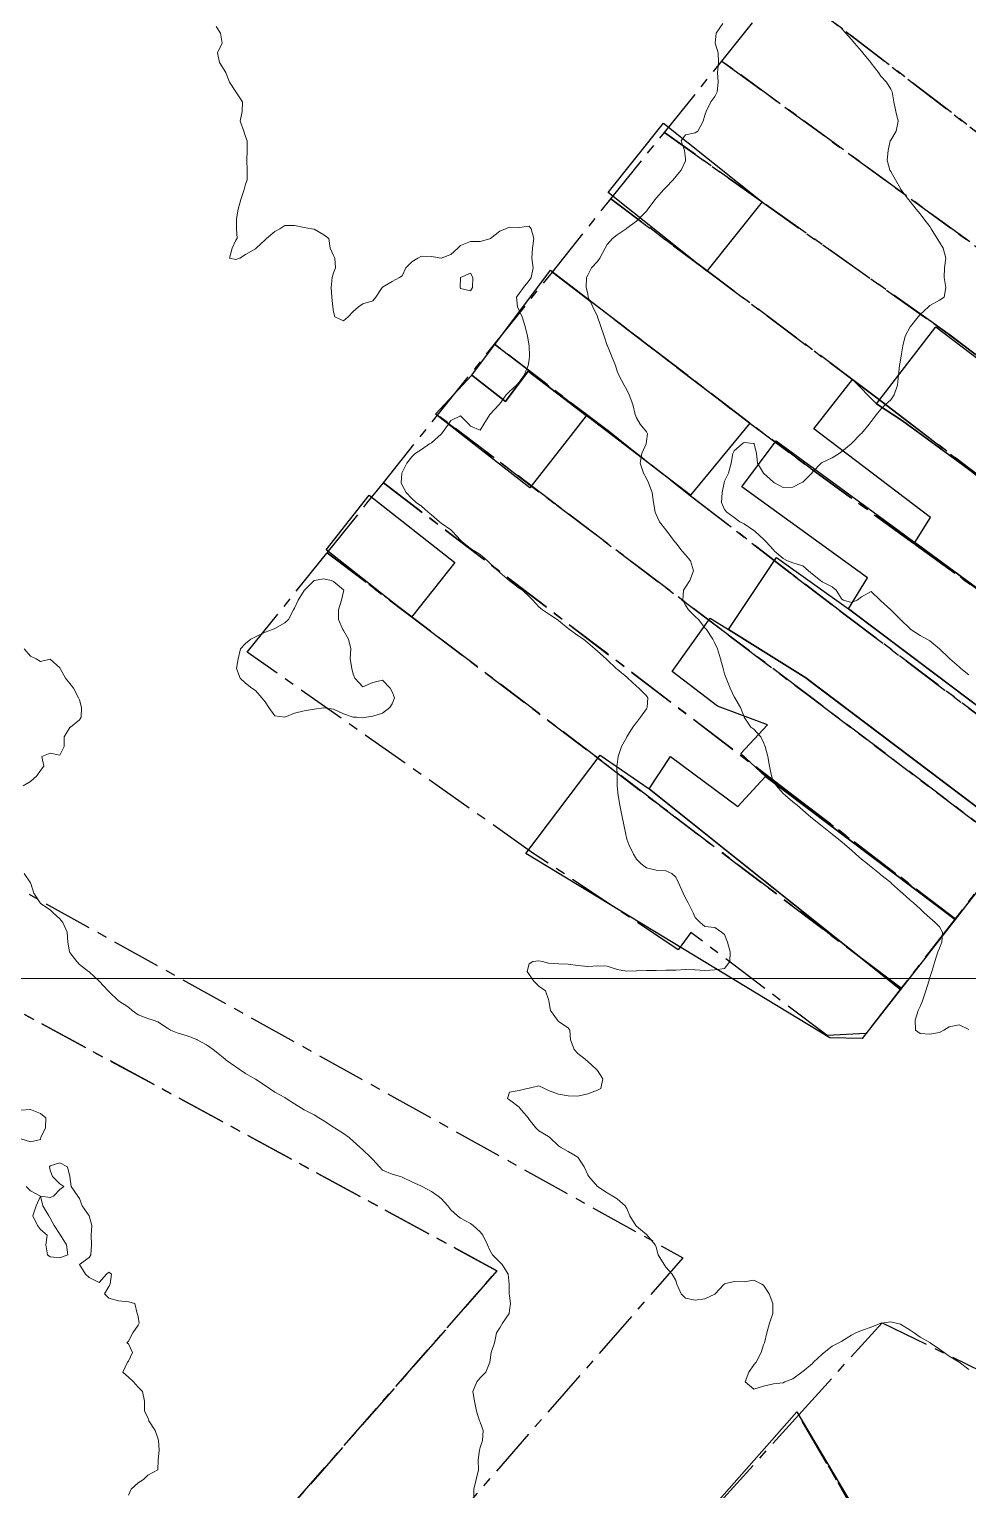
# Model space of a CAD drawing. Header units: centimetres. Extents: x 0 to 642158, y -847 to 649707.
# Drawn here: x 616303.7 to 616351.7, y 621661.2 to 621736 of the extents above; entities that cross this region are included whole.
import ezdxf

# ---------------------------------------------------------------- set-up
doc = ezdxf.new("R2010")
doc.units = ezdxf.units.CM
doc.header["$MEASUREMENT"] = 0
doc.linetypes.add('CENTERX2', pattern=[4, 2.5, -0.5, 0.5, -0.5])
doc.layers.add('MEV_grille', color=254, linetype='Continuous', lineweight=9)
doc.layers.add('WAL_topographie 0.5', color=253, linetype='Continuous', lineweight=20)
doc.layers.add('SPW_batiments', color=7, linetype='Continuous')
doc.layers.add('SPW_parcellaire cadastral', color=7, linetype='CENTERX2', lineweight=25, true_color=0xff0542)

# ---------------------------------------------------------------- blocks, each defined once
blk = doc.blocks.new('*U114')
at = {"layer": 'MEV_grille', "transparency": 33554687}
blk.add_lwpolyline([(-1338.461, 0), (1338.461, 0)], dxfattribs=at)
blk = doc.blocks.new('*U115')
at = {"layer": 'MEV_grille', "color": 0, "linetype": 'ByBlock', "lineweight": -2, "transparency": 16777216}
blk.add_blockref('*U114', (0, -700), dxfattribs=at)

msp = doc.modelspace()

# ---------------------------------------------------------------- linework, layer by layer
at = {"layer": 'SPW_batiments'}
for points in [[(616336.124, 621731.16), (616341.181, 621727.132), (616338.349, 621723.578), (616333.293, 621727.606), (616336.124, 621731.16)], [(616340.546, 621715.808), (616337.513, 621712.124), (616329.196, 621718.456), (616328.046, 621716.906), (616326.329, 621718.256), (616330.346, 621723.623), (616340.546, 621715.808)], [(616362.708, 621705.323), (616362.463, 621705.01), (616353.761, 621711.862), (616351.874, 621713.348), (616348.346, 621715.929), (616347.02, 621716.79), (616350.057, 621720.724), (616352.336, 621719.006), (616353.331, 621718.127), (616355.505, 621716.205), (616356.707, 621715.276), (616365.296, 621708.636), (616362.708, 621705.323)], [(616328.046, 621716.906), (616329.196, 621718.456), (616332.175, 621716.189), (616332.171, 621716.184), (616330.952, 621714.622), (616329.285, 621712.488), (616326.425, 621714.721), (616324.457, 621716.258), (616326.329, 621718.256), (616328.046, 621716.906)], [(616349.792, 621710.979), (616343.817, 621715.507), (616345.798, 621718.039), (616347.02, 621716.79), (616348.346, 621715.929), (616350.69, 621714.215), (616351.457, 621713.653), (616351.874, 621713.348), (616362.463, 621705.01), (616360.848, 621702.943), (616360.679, 621702.728), (616359.87, 621701.692), (616348.991, 621709.692), (616349.792, 621710.979)], [(616359.87, 621701.692), (616359.681, 621701.451), (616358.173, 621699.521), (616356.845, 621697.822), (616345.6, 621706.304), (616346.564, 621707.894), (616340.129, 621712.536), (616341.888, 621714.897), (616348.065, 621710.37), (616348.991, 621709.692), (616359.87, 621701.692)], [(616323.241, 621705.872), (616318.866, 621709.328), (616321.072, 621712.12), (616325.447, 621708.664), (616323.241, 621705.872)], [(616341.915, 621708.935), (616345.6, 621706.304), (616356.825, 621697.837), (616356.845, 621697.822), (616354.289, 621694.55), (616343.412, 621702.763), (616339.453, 621705.246), (616341.915, 621708.935)], [(616343.412, 621702.763), (616343.574, 621702.64), (616354.289, 621694.55), (616354.201, 621694.438), (616353.547, 621693.601), (616353.029, 621692.939), (616352.986, 621692.884), (616352.824, 621692.677), (616352.539, 621692.312), (616352.316, 621692.027), (616351.952, 621691.56), (616351.701, 621691.24), (616351.052, 621690.41), (616341.346, 621697.73), (616340.087, 621698.905), (616341.449, 621700.364), (616338.888, 621701.317), (616336.574, 621703.09), (616338.516, 621705.825), (616339.453, 621705.246), (616343.412, 621702.763)], [(616348.25, 621686.823), (616346.295, 621684.323), (616344.638, 621684.357), (616329.076, 621693.783), (616332.879, 621698.808), (616335.39, 621697.095), (616348.25, 621686.823)], [(616349.824, 621688.838), (616349.544, 621688.479), (616348.25, 621686.823), (616338.482, 621694.625), (616335.39, 621697.095), (616336.484, 621698.743), (616339.924, 621696.189), (616341.109, 621697.474), (616341.345, 621697.729), (616351.052, 621690.41), (616349.824, 621688.838)], [(616348.854, 621655.276), (616344.804, 621650.809), (616338.981, 621660.716), (616342.952, 621665.208), (616348.854, 621655.276)]]:
    msp.add_lwpolyline(points, dxfattribs=at)
at = {"layer": 'SPW_parcellaire cadastral'}
for points in [[(616371.792, 621717.167), (616362.891, 621723.064), (616361.563, 621723.94), (616357.473, 621726.647), (616354.026, 621729.257), (616342.275, 621738.277), (616345.512, 621742.311), (616361.178, 621730.759), (616363.44, 621729.012), (616366.01, 621727.018), (616374.403, 621720.551), (616371.792, 621717.167)], [(616339.108, 621734.33), (616342.275, 621738.277), (616354.026, 621729.257), (616357.473, 621726.647), (616361.563, 621723.94), (616362.891, 621723.064), (616371.792, 621717.167), (616369.285, 621713.948), (616364.77, 621717.262), (616363.96, 621716.158), (616359.843, 621719.18), (616355.026, 621722.718), (616339.108, 621734.33)], [(616339.108, 621734.33), (616355.026, 621722.718), (616359.843, 621719.18), (616363.96, 621716.158), (616368.443, 621712.868), (616365.538, 621709.123), (616357.036, 621715.568), (616355.806, 621716.506), (616352.716, 621718.844), (616350.696, 621720.375), (616349.955, 621720.9), (616341.014, 621727.229), (616336.175, 621730.675), (616339.108, 621734.33)], [(616297.098, 621622.428), (616297.461, 621629.349), (616298.644, 621635.396), (616301.154, 621641.354), (616304.661, 621646.787), (616309.264, 621651.451), (616327.607, 621672.427), (616230.533, 621725.141), (616235.08, 621731.017), (616280.079, 621704.814), (616337.121, 621673.095), (616310.254, 621642.371), (616305.867, 621634.157), (616304.741, 621630.554), (616303.493, 621618.268), (616297.098, 621622.428)], [(616362.532, 621705.248), (616348.429, 621716.043), (616346.976, 621717.152), (616346.158, 621717.763), (616338.225, 621723.692), (616333.431, 621727.279), (616336.175, 621730.675), (616341.014, 621727.229), (616349.955, 621720.9), (616350.696, 621720.375), (616352.716, 621718.844), (616355.806, 621716.506), (616357.036, 621715.568), (616365.538, 621709.123), (616362.532, 621705.248)], [(616330.447, 621723.536), (616333.431, 621727.279), (616338.225, 621723.692), (616346.158, 621717.763), (616346.976, 621717.152), (616348.429, 621716.043), (616362.532, 621705.248), (616359.811, 621701.74), (616349.004, 621709.596), (616343.675, 621713.47), (616340.543, 621715.801), (616330.447, 621723.536)], [(616228.875, 621640.351), (616188.778, 621667.676), (616209.234, 621695.829), (616217.154, 621706.728), (616228.518, 621722.368), (616230.533, 621725.141), (616327.607, 621672.427), (616309.264, 621651.451), (616304.661, 621646.787), (616301.154, 621641.354), (616298.644, 621635.396), (616297.461, 621629.349), (616297.098, 621622.428), (616243.747, 621656.668), (616229.886, 621641.446), (616228.875, 621640.351)], [(616330.447, 621723.536), (616340.543, 621715.801), (616343.675, 621713.47), (616349.004, 621709.596), (616359.811, 621701.74), (616356.579, 621697.574), (616345.357, 621706.047), (616342.762, 621708.026), (616337.485, 621712.104), (616333.357, 621715.35), (616327.481, 621719.836), (616330.447, 621723.536)], [(616353.859, 621694.068), (616343.714, 621701.74), (616339.664, 621704.803), (616330.663, 621711.61), (616324.573, 621716.215), (616327.481, 621719.836), (616333.357, 621715.35), (616337.485, 621712.104), (616342.762, 621708.026), (616345.357, 621706.047), (616356.579, 621697.574), (616353.859, 621694.068)], [(616353.859, 621694.068), (616351.049, 621690.445), (616342.834, 621696.691), (616321.796, 621712.754), (616324.573, 621716.215), (616330.663, 621711.61), (616339.664, 621704.803), (616343.714, 621701.74), (616353.859, 621694.068)], [(616351.049, 621690.445), (616348.287, 621686.884), (616335.926, 621696.248), (616332.967, 621698.509), (616323.846, 621705.431), (616318.919, 621709.169), (616320.95, 621711.7), (616321.796, 621712.754), (616342.834, 621696.691), (616351.049, 621690.445)], [(616318.919, 621709.169), (616323.846, 621705.431), (616332.967, 621698.509), (616335.926, 621696.248), (616348.287, 621686.884), (616346.482, 621684.564), (616344.496, 621684.469), (616337.53, 621689.739), (616336.883, 621688.857), (616329.45, 621693.806), (616314.836, 621704.08), (616318.919, 621709.169)], [(616353.623, 621646.81), (616352.507, 621648.735), (616343.046, 621665.051), (616347.315, 621669.774), (616364.928, 621661.131), (616362.204, 621655.677), (616359.253, 621652.628), (616353.623, 621646.81)], [(616367.041, 621623.728), (616362.141, 621620.777), (616355.5, 621632.216), (616350.226, 621641.324), (616339.039, 621660.617), (616343.046, 621665.051), (616352.507, 621648.735), (616353.623, 621646.81), (616367.041, 621623.728)]]:
    msp.add_lwpolyline(points, dxfattribs=at)
at = {"layer": 'WAL_topographie 0.5'}
for points in [[(616313.25, 621736.096), (616313.464, 621735.75), (616313.55, 621735.25), (616313.317, 621734.75), (616313.406, 621734.25), (616313.728, 621733.75), (616313.75, 621733.687), (616313.917, 621733.25), (616314.25, 621732.75), (616314.25, 621732.75), (616314.583, 621732.25), (616314.566, 621731.75), (616314.472, 621731.25), (616314.653, 621730.75), (616314.75, 621730.477), (616314.836, 621730.25), (616314.827, 621729.75), (616314.802, 621729.25), (616314.833, 621728.75), (616314.821, 621728.25), (616314.75, 621728.036), (616314.667, 621727.75), (616314.507, 621727.25), (616314.375, 621726.75), (616314.287, 621726.25), (616314.281, 621725.75), (616314.309, 621725.25), (616314.25, 621725.159), (616314.054, 621724.75), (616313.917, 621724.25), (616314.25, 621724.181), (616314.45, 621724.25), (616314.75, 621724.427), (616315.25, 621724.722), (616315.286, 621724.75), (616315.75, 621725.183), (616315.813, 621725.25), (616316.25, 621725.6), (616316.5, 621725.75), (616316.75, 621725.908), (616317.25, 621725.917), (616317.75, 621725.81), (616318.125, 621725.75), (616318.25, 621725.732), (616318.75, 621725.432), (616319, 621725.25), (616319.073, 621724.75), (616319.25, 621724.375), (616319.317, 621724.25), (616319.341, 621723.75), (616319.25, 621723.5), (616319.179, 621723.25), (616319.125, 621722.75), (616319.167, 621722.25), (616319.21, 621721.75), (616319.25, 621721.5), (616319.313, 621721.25), (616319.75, 621721.031), (616319.991, 621721.25), (616320.25, 621721.518), (616320.521, 621721.75), (616320.75, 621721.899), (616321.25, 621722.067), (616321.403, 621722.25), (616321.737, 621722.75), (616321.75, 621722.763), (616322.25, 621723.044), (616322.618, 621723.25), (616322.75, 621723.346), (616322.948, 621723.75), (616323.25, 621724.064), (616323.556, 621724.25), (616323.75, 621724.344), (616324.25, 621724.33), (616324.75, 621724.25), (616325.25, 621724.426), (616325.605, 621724.75), (616325.75, 621724.9), (616326.25, 621725.104), (616326.75, 621725.104), (616327.25, 621725.233), (616327.271, 621725.25), (616327.75, 621725.621), (616328.036, 621725.75), (616328.25, 621725.827), (616328.75, 621725.809), (616329.25, 621725.881), (616329.354, 621725.75), (616329.5, 621725.25), (616329.42, 621724.75), (616329.394, 621724.25), (616329.451, 621723.75), (616329.356, 621723.25), (616329.25, 621723.104), (616328.969, 621722.75), (616328.75, 621722.432), (616328.607, 621722.25), (616328.655, 621721.75), (616328.75, 621721.566), (616328.9, 621721.25), (616329.056, 621720.75), (616329.169, 621720.25), (616329.25, 621719.75), (616329.25, 621719.75), (616329.271, 621719.25), (616329.25, 621719.036), (616329.2, 621718.75), (616328.993, 621718.25), (616328.75, 621717.904), (616328.607, 621717.75), (616328.25, 621717.427), (616328.083, 621717.25), (616327.75, 621716.792), (616327.717, 621716.75), (616327.25, 621716.25), (616327.25, 621716.25), (616326.94, 621715.75), (616326.75, 621715.442), (616326.25, 621715.65), (616326.171, 621715.75), (616325.75, 621716.179), (616325.25, 621715.943), (616325.135, 621715.75), (616324.765, 621715.25), (616324.75, 621715.234), (616324.25, 621714.802), (616324.163, 621714.75), (616323.75, 621714.446), (616323.427, 621714.25), (616323.25, 621714.078), (616323.003, 621713.75), (616322.75, 621713.272), (616322.742, 621713.25), (616322.707, 621712.75), (616322.75, 621712.635), (616322.961, 621712.25), (616323.25, 621711.949), (616323.479, 621711.75), (616323.75, 621711.562), (616324.085, 621711.25), (616324.25, 621711.106), (616324.666, 621710.75), (616324.75, 621710.679), (616325.25, 621710.34), (616325.34, 621710.25), (616325.75, 621709.821), (616325.817, 621709.75), (616326.25, 621709.39), (616326.467, 621709.25), (616326.75, 621709.076), (616327.13, 621708.75), (616327.25, 621708.636), (616327.674, 621708.25), (616327.75, 621708.168), (616328.236, 621707.75), (616328.25, 621707.738), (616328.75, 621707.358), (616328.911, 621707.25), (616329.25, 621706.933), (616329.442, 621706.75), (616329.75, 621706.41), (616329.945, 621706.25), (616330.25, 621706.038), (616330.684, 621705.75), (616330.75, 621705.699), (616331.25, 621705.297), (616331.322, 621705.25), (616331.75, 621704.943), (616332.035, 621704.75), (616332.25, 621704.563), (616332.611, 621704.25), (616332.75, 621704.139), (616333.193, 621703.75), (616333.25, 621703.684), (616333.711, 621703.25), (616333.75, 621703.215), (616334.25, 621702.8), (616334.31, 621702.75), (616334.75, 621702.34), (616334.873, 621702.25), (616335.25, 621701.855), (616335.329, 621701.75), (616335.288, 621701.25), (616335.25, 621701.191), (616334.955, 621700.75), (616334.75, 621700.485), (616334.562, 621700.25), (616334.259, 621699.75), (616334.25, 621699.732), (616333.983, 621699.25), (616333.803, 621698.75), (616333.75, 621698.333), (616333.734, 621698.25), (616333.75, 621697.75), (616333.75, 621697.75), (616333.758, 621697.25), (616333.802, 621696.75), (616333.888, 621696.25), (616333.991, 621695.75), (616334.09, 621695.25), (616334.192, 621694.75), (616334.25, 621694.519), (616334.347, 621694.25), (616334.594, 621693.75), (616334.75, 621693.5), (616334.977, 621693.25), (616335.25, 621693.05), (616335.75, 621692.933), (616336.25, 621692.896), (616336.55, 621692.75), (616336.75, 621692.568), (616336.906, 621692.25), (616337.125, 621691.75), (616337.25, 621691.5), (616337.391, 621691.25), (616337.637, 621690.75), (616337.75, 621690.5), (616338, 621690.25), (616338.25, 621690.054), (616338.75, 621690), (616339.092, 621689.75), (616339.25, 621689.635), (616339.397, 621689.25), (616339.538, 621688.75), (616339.525, 621688.25), (616339.25, 621687.9), (616338.75, 621687.83), (616338.25, 621687.799), (616337.75, 621687.829), (616337.25, 621687.85), (616336.75, 621687.815), (616336.25, 621687.806), (616335.75, 621687.795), (616335.25, 621687.788), (616334.75, 621687.779), (616334.25, 621687.757), (616333.75, 621687.847), (616333.25, 621688.013), (616332.75, 621688.042), (616332.25, 621688), (616331.75, 621688.058), (616331.25, 621688.118), (616330.75, 621688.132), (616330.25, 621688.172), (616329.938, 621688.25), (616329.75, 621688.298), (616329.45, 621688.25), (616329.25, 621688.139), (616329.147, 621687.75), (616329.25, 621687.591), (616329.5, 621687.25), (616329.75, 621687), (616330.091, 621686.75), (616330.25, 621686.313), (616330.266, 621686.25), (616330.346, 621685.75), (616330.7, 621685.25), (616330.75, 621685.191), (616331.25, 621684.857), (616331.333, 621684.75), (616331.375, 621684.25), (616331.56, 621683.75), (616331.75, 621683.54), (616332.117, 621683.25), (616332.25, 621683.132), (616332.683, 621682.75), (616332.75, 621682.673), (616333.025, 621682.25), (616332.917, 621681.75), (616332.75, 621681.676), (616332.25, 621681.492), (616331.75, 621681.37), (616331.25, 621681.386), (616330.75, 621681.464), (616330.25, 621681.654), (616330.041, 621681.75), (616329.75, 621681.902), (616329.25, 621681.772), (616329.15, 621681.75), (616328.75, 621681.663), (616328.25, 621681.562), (616328.154, 621681.25), (616328.25, 621681.181), (616328.75, 621680.798), (616328.785, 621680.75), (616329.201, 621680.25), (616329.25, 621680.173), (616329.594, 621679.75), (616329.75, 621679.599), (616330.25, 621679.293), (616330.313, 621679.25), (616330.75, 621678.83), (616330.855, 621678.75), (616331.25, 621678.529), (616331.75, 621678.25), (616331.75, 621678.25), (616332.064, 621677.75), (616332.25, 621677.344), (616332.31, 621677.25), (616332.75, 621676.75), (616332.75, 621676.75), (616333.25, 621676.423), (616333.531, 621676.25), (616333.75, 621676.11), (616334.159, 621675.75), (616334.25, 621675.625), (616334.408, 621675.25), (616334.715, 621674.75), (616334.75, 621674.718), (616335.25, 621674.288), (616335.292, 621674.25), (616335.708, 621673.75), (616335.75, 621673.645), (616335.859, 621673.25), (616336.154, 621672.75), (616336.25, 621672.621), (616336.575, 621672.25), (616336.75, 621671.932), (616336.817, 621671.75), (616337.029, 621671.25), (616337.25, 621671.029), (616337.75, 621670.927), (616338.25, 621670.996), (616338.75, 621671.228), (616338.774, 621671.25), (616339.239, 621671.75), (616339.25, 621671.76), (616339.75, 621671.881), (616340.25, 621671.868), (616340.75, 621671.953), (616341.156, 621671.75), (616341.25, 621671.692), (616341.531, 621671.25), (616341.717, 621670.75), (616341.727, 621670.25), (616341.557, 621669.75), (616341.417, 621669.25), (616341.291, 621668.75), (616341.25, 621668.639), (616341.131, 621668.25), (616340.865, 621667.75), (616340.75, 621667.61), (616340.487, 621667.25), (616340.311, 621666.75), (616340.75, 621666.368), (616341.25, 621666.525), (616341.75, 621666.645), (616342.25, 621666.703), (616342.341, 621666.75), (616342.75, 621666.898), (616343.198, 621667.25), (616343.25, 621667.283), (616343.75, 621667.694), (616343.807, 621667.75), (616344.25, 621668.169), (616344.349, 621668.25), (616344.75, 621668.571), (616345.097, 621668.75), (616345.25, 621668.821), (616345.75, 621669.133), (616345.962, 621669.25), (616346.25, 621669.376), (616346.75, 621669.549), (616347.25, 621669.744), (616347.287, 621669.75), (616347.75, 621669.812), (616348.034, 621669.75), (616348.25, 621669.694), (616348.75, 621669.389), (616348.951, 621669.25), (616349.25, 621669.04), (616349.75, 621668.763), (616349.77, 621668.75), (616350.25, 621668.421), (616350.494, 621668.25), (616350.75, 621668.061), (616351.25, 621667.752), (616351.254, 621667.75), (616351.75, 621667.384)], [(616339.157, 621736.25), (616338.818, 621735.75), (616338.767, 621735.25), (616338.919, 621734.75), (616338.947, 621734.25), (616338.893, 621733.75), (616338.92, 621733.25), (616338.871, 621732.75), (616338.75, 621732.515), (616338.545, 621732.25), (616338.31, 621731.75), (616338.25, 621731.562), (616338.157, 621731.25), (616337.882, 621730.75), (616337.75, 621730.664), (616337.25, 621730.555), (616337.03, 621730.25), (616337.206, 621729.75), (616337.25, 621729.35), (616337.26, 621729.25), (616337.25, 621729.232), (616337.025, 621728.75), (616336.75, 621728.42), (616336.617, 621728.25), (616336.25, 621727.865), (616336.142, 621727.75), (616335.75, 621727.318), (616335.703, 621727.25), (616335.333, 621726.75), (616335.25, 621726.654), (616334.873, 621726.25), (616334.75, 621726.136), (616334.25, 621725.774), (616334.214, 621725.75), (616333.75, 621725.444), (616333.518, 621725.25), (616333.25, 621724.944), (616333.145, 621724.75), (616332.868, 621724.25), (616332.75, 621724.071), (616332.451, 621723.75), (616332.25, 621723.378), (616332.182, 621723.25), (616332.175, 621722.75), (616332.25, 621722.417), (616332.281, 621722.25), (616332.517, 621721.75), (616332.75, 621721.26), (616332.755, 621721.25), (616332.927, 621720.75), (616333.091, 621720.25), (616333.25, 621719.782), (616333.263, 621719.75), (616333.474, 621719.25), (616333.669, 621718.75), (616333.75, 621718.467), (616333.844, 621718.25), (616334.117, 621717.75), (616334.25, 621717.51), (616334.375, 621717.25), (616334.565, 621716.75), (616334.679, 621716.25), (616334.75, 621716.068), (616334.934, 621715.75), (616335.25, 621715.35), (616335.311, 621715.25), (616335.25, 621714.875), (616335.233, 621714.75), (616335.015, 621714.25), (616334.935, 621713.75), (616335.111, 621713.25), (616335.25, 621712.976), (616335.365, 621712.75), (616335.544, 621712.25), (616335.61, 621711.75), (616335.704, 621711.25), (616335.75, 621711.136), (616335.929, 621710.75), (616336.25, 621710.338), (616336.318, 621710.25), (616336.688, 621709.75), (616336.75, 621709.672), (616337.074, 621709.25), (616337.25, 621709.058), (616337.508, 621708.75), (616337.669, 621708.25), (616337.474, 621707.75), (616337.25, 621707.403), (616337.157, 621707.25), (616337.113, 621706.75), (616337.25, 621706.493), (616337.411, 621706.25), (616337.75, 621705.901), (616337.916, 621705.75), (616338.25, 621705.322), (616338.321, 621705.25), (616338.657, 621704.75), (616338.75, 621704.544), (616338.884, 621704.25), (616339.038, 621703.75), (616339.176, 621703.25), (616339.25, 621702.969), (616339.335, 621702.75), (616339.54, 621702.25), (616339.75, 621701.803), (616339.782, 621701.75), (616340.062, 621701.25), (616340.25, 621700.769), (616340.259, 621700.75), (616340.602, 621700.25), (616340.75, 621700.148), (616341.114, 621699.75), (616341.25, 621699.462), (616341.326, 621699.25), (616341.458, 621698.75), (616341.557, 621698.25), (616341.644, 621697.75), (616341.75, 621697.47), (616341.912, 621697.25), (616342.25, 621696.854), (616342.37, 621696.75), (616342.75, 621696.422), (616342.958, 621696.25), (616343.25, 621696), (616343.542, 621695.75), (616343.75, 621695.571), (616344.159, 621695.25), (616344.25, 621695.176), (616344.75, 621694.767), (616344.769, 621694.75), (616345.25, 621694.382), (616345.405, 621694.25), (616345.75, 621693.947), (616345.96, 621693.75), (616346.25, 621693.485), (616346.558, 621693.25), (616346.75, 621693.107), (616347.181, 621692.75), (616347.25, 621692.693), (616347.75, 621692.292), (616347.795, 621692.25), (616348.25, 621691.842), (616348.346, 621691.75), (616348.75, 621691.398), (616348.917, 621691.25), (616349.25, 621690.948), (616349.456, 621690.75), (616349.75, 621690.487), (616350.026, 621690.25), (616350.25, 621690.021), (616350.398, 621689.75), (616350.362, 621689.25), (616350.25, 621688.936), (616350.163, 621688.75), (616350.007, 621688.25), (616349.848, 621687.75), (616349.75, 621687.434), (616349.701, 621687.25), (616349.553, 621686.75), (616349.382, 621686.25), (616349.25, 621685.95), (616349.164, 621685.75), (616349.007, 621685.25), (616349.027, 621684.75), (616349.25, 621684.563), (616349.75, 621684.532), (616350.25, 621684.617), (616350.466, 621684.75), (616350.75, 621684.909), (616351.25, 621685.014), (616351.75, 621684.777)], [(616345.25, 621735.971), (616345.451, 621735.75), (616345.75, 621735.434), (616345.896, 621735.25), (616346.25, 621734.83), (616346.319, 621734.75), (616346.732, 621734.25), (616346.75, 621734.227), (616347.121, 621733.75), (616347.25, 621733.557), (616347.532, 621733.25), (616347.75, 621732.885), (616347.818, 621732.75), (616347.909, 621732.25), (616348.017, 621731.75), (616348.139, 621731.25), (616348.036, 621730.75), (616347.75, 621730.288), (616347.73, 621730.25), (616347.615, 621729.75), (616347.577, 621729.25), (616347.699, 621728.75), (616347.75, 621728.673), (616348, 621728.25), (616348.25, 621727.801), (616348.277, 621727.75), (616348.657, 621727.25), (616348.75, 621727.14), (616349.059, 621726.75), (616349.25, 621726.511), (616349.45, 621726.25), (616349.75, 621725.859), (616349.828, 621725.75), (616350.127, 621725.25), (616350.25, 621725.059), (616350.443, 621724.75), (616350.576, 621724.25), (616350.503, 621723.75), (616350.486, 621723.25), (616350.576, 621722.75), (616350.493, 621722.25), (616350.25, 621722.092), (616349.75, 621721.816), (616349.681, 621721.75), (616349.25, 621721.361), (616349.163, 621721.25), (616348.761, 621720.75), (616348.75, 621720.735), (616348.494, 621720.25), (616348.364, 621719.75), (616348.285, 621719.25), (616348.25, 621719.03), (616348.206, 621718.75), (616348.144, 621718.25), (616348.095, 621717.75), (616347.933, 621717.25), (616347.75, 621716.988), (616347.48, 621716.75), (616347.25, 621716.512), (616347.032, 621716.25), (616346.75, 621715.878), (616346.646, 621715.75), (616346.25, 621715.269), (616346.231, 621715.25), (616345.75, 621714.763), (616345.734, 621714.75), (616345.25, 621714.358), (616345.119, 621714.25), (616344.75, 621714.032), (616344.25, 621713.785), (616344.195, 621713.75), (616343.75, 621713.288), (616343.713, 621713.25), (616343.25, 621712.787), (616343.173, 621712.75), (616342.75, 621712.53), (616342.25, 621712.504), (616341.803, 621712.75), (616341.75, 621712.788), (616341.25, 621713.25), (616341.25, 621713.25), (616340.944, 621713.75), (616340.891, 621714.25), (616340.763, 621714.75), (616340.75, 621714.769), (616340.25, 621714.804), (616340.159, 621714.75), (616339.75, 621714.393), (616339.677, 621714.25), (616339.585, 621713.75), (616339.457, 621713.25), (616339.25, 621712.825), (616339.229, 621712.75), (616339.126, 621712.25), (616339.09, 621711.75), (616339.25, 621711.389), (616339.372, 621711.25), (616339.75, 621710.973), (616340.028, 621710.75), (616340.25, 621710.646), (616340.75, 621710.305), (616340.813, 621710.25), (616341.25, 621709.868), (616341.358, 621709.75), (616341.75, 621709.323), (616341.813, 621709.25), (616342.25, 621708.878), (616342.471, 621708.75), (616342.75, 621708.658), (616343.25, 621708.497), (616343.553, 621708.25), (616343.75, 621708.078), (616344.157, 621707.75), (616344.25, 621707.684), (616344.75, 621707.433), (616344.96, 621707.25), (616345.25, 621706.788), (616345.344, 621706.75), (616345.75, 621706.623), (616346.033, 621706.75), (616346.25, 621706.922), (616346.75, 621707.183), (616347.214, 621706.75), (616347.25, 621706.717), (616347.75, 621706.25), (616347.75, 621706.25), (616348.25, 621705.75), (616348.25, 621705.75), (616348.75, 621705.279), (616348.788, 621705.25), (616349.25, 621704.934), (616349.6, 621704.75), (616349.75, 621704.671), (616350.25, 621704.25), (616350.25, 621704.25), (616350.75, 621703.779), (616350.779, 621703.75), (616351.25, 621703.329), (616351.338, 621703.25), (616351.75, 621702.917)], [(616326.25, 621722.571), (616326.359, 621722.75), (616326.375, 621723.25), (616326.25, 621723.474), (616325.75, 621723.25), (616325.75, 621723.25), (616325.73, 621722.75), (616325.75, 621722.691), (616326.25, 621722.571)], [(616320.917, 621700.75), (616320.75, 621700.727), (616320.417, 621700.75), (616320.25, 621700.759), (616319.75, 621700.923), (616319.25, 621701.163), (616318.75, 621701.23), (616318.25, 621701.17), (616317.75, 621701.083), (616317.25, 621700.954), (616316.75, 621700.75), (616316.75, 621700.75), (616316.75, 621700.75), (616316.25, 621700.821), (616315.934, 621701.25), (616315.75, 621701.542), (616315.571, 621701.75), (616315.25, 621702.125), (616315.062, 621702.25), (616314.75, 621702.5), (616314.472, 621702.75), (616314.281, 621703.25), (616314.367, 621703.75), (616314.493, 621704.25), (616314.75, 621704.521), (616315.017, 621704.75), (616315.25, 621704.873), (616315.75, 621705.102), (616316.131, 621705.25), (616316.25, 621705.3), (616316.75, 621705.583), (616316.944, 621705.75), (616317.205, 621706.25), (616317.25, 621706.341), (616317.434, 621706.75), (616317.75, 621707.234), (616317.761, 621707.25), (616318.25, 621707.75), (616318.25, 621707.75), (616318.75, 621707.837), (616319.132, 621707.75), (616319.25, 621707.691), (616319.75, 621707.269), (616319.769, 621707.25), (616319.75, 621707.187), (616319.655, 621706.75), (616319.5, 621706.25), (616319.506, 621705.75), (616319.719, 621705.25), (616319.75, 621705.2), (616320.02, 621704.75), (616320.129, 621704.25), (616320.091, 621703.75), (616320.186, 621703.25), (616320.25, 621702.95), (616320.344, 621702.75), (616320.75, 621702.302), (616321.25, 621702.536), (616321.75, 621702.655), (616322.136, 621702.25), (616322.25, 621702.058), (616322.358, 621701.75), (616322.25, 621701.442), (616322.131, 621701.25), (616321.75, 621700.954), (616321.25, 621700.813), (616320.917, 621700.75)], [(616303.417, 621704.25), (616303.75, 621703.875), (616304.036, 621703.75), (616304.25, 621703.614), (616304.75, 621703.719), (616305.25, 621703.278), (616305.263, 621703.25), (616305.528, 621702.75), (616305.75, 621702.477), (616305.935, 621702.25), (616306.204, 621701.75), (616306.25, 621701.639), (616306.345, 621701.25), (616306.331, 621700.75), (616306.25, 621700.618), (616305.783, 621700.25), (616305.75, 621700.222), (616305.467, 621699.75), (616305.461, 621699.25), (616305.25, 621698.806), (616304.75, 621698.908), (616304.321, 621698.75), (616304.417, 621698.25), (616304.25, 621698.028), (616304.071, 621697.75), (616303.75, 621697.469), (616303.361, 621697.25)], [(616303.417, 621692.75), (616303.75, 621692.274), (616303.764, 621692.25), (616303.917, 621691.75), (616304.229, 621691.25), (616304.25, 621691.226), (616304.75, 621690.901), (616304.911, 621690.75), (616305.25, 621690.441), (616305.391, 621690.25), (616305.615, 621689.75), (616305.65, 621689.25), (616305.734, 621688.75), (616305.75, 621688.715), (616306.107, 621688.25), (616306.25, 621688.11), (616306.716, 621687.75), (616306.75, 621687.722), (616307.25, 621687.25), (616307.25, 621687.25), (616307.721, 621686.75), (616307.75, 621686.718), (616308.25, 621686.25), (616308.25, 621686.25), (616308.75, 621685.913), (616308.948, 621685.75), (616309.25, 621685.53), (616309.75, 621685.342), (616310.012, 621685.25), (616310.25, 621685.161), (616310.75, 621684.839), (616310.897, 621684.75), (616311.25, 621684.602), (616311.75, 621684.459), (616312.25, 621684.257), (616312.265, 621684.25), (616312.75, 621683.984), (616313.087, 621683.75), (616313.25, 621683.627), (616313.698, 621683.25), (616313.75, 621683.212), (616314.25, 621682.873), (616314.417, 621682.75), (616314.75, 621682.528), (616315.215, 621682.25), (616315.25, 621682.231), (616315.75, 621681.917), (616315.971, 621681.75), (616316.25, 621681.577), (616316.75, 621681.301), (616316.82, 621681.25), (616317.25, 621680.975), (616317.614, 621680.75), (616317.75, 621680.667), (616318.25, 621680.403), (616318.495, 621680.25), (616318.75, 621680.106), (616319.25, 621679.781), (616319.299, 621679.75), (616319.75, 621679.454), (616320.038, 621679.25), (616320.25, 621679.063), (616320.591, 621678.75), (616320.75, 621678.611), (616321.14, 621678.25), (616321.25, 621678.119), (616321.602, 621677.75), (616321.75, 621677.58), (616322.25, 621677.376), (616322.67, 621677.25), (616322.75, 621677.228), (616323.25, 621676.977), (616323.75, 621676.759), (616323.774, 621676.75), (616324.25, 621676.479), (616324.601, 621676.25), (616324.75, 621676.123), (616325.086, 621675.75), (616325.25, 621675.546), (616325.587, 621675.25), (616325.75, 621675.125), (616326.25, 621674.857), (616326.394, 621674.75), (616326.75, 621674.423), (616326.883, 621674.25), (616327.13, 621673.75), (616327.25, 621673.479), (616327.387, 621673.25), (616327.75, 621672.868), (616327.868, 621672.75), (616328.173, 621672.25), (616328.225, 621671.75), (616328.237, 621671.25), (616328.25, 621671.15), (616328.298, 621670.75), (616328.25, 621670.417), (616328.223, 621670.25), (616327.893, 621669.75), (616327.75, 621669.519), (616327.575, 621669.25), (616327.475, 621668.75), (616327.31, 621668.25), (616327.25, 621667.75), (616327.25, 621667.75), (616327.039, 621667.25), (616326.75, 621666.953), (616326.571, 621666.75), (616326.365, 621666.25), (616326.463, 621665.75), (616326.562, 621665.25), (616326.714, 621664.75), (616326.75, 621664.688), (616326.909, 621664.25), (616326.871, 621663.75), (616326.75, 621663.387), (616326.721, 621663.25), (616326.652, 621662.75), (616326.667, 621662.25), (616326.536, 621661.75), (616326.417, 621661.25), (616326.429, 621660.75)], [(616303.25, 621680.655), (616303.75, 621680.69), (616304.25, 621680.474), (616304.521, 621680.25), (616304.513, 621679.75), (616304.274, 621679.25), (616304.25, 621679.15), (616303.75, 621679.023), (616303.25, 621679.179)], [(616303.515, 621676.75), (616303.75, 621676.515), (616304.25, 621676.25), (616304.25, 621676.25), (616304.75, 621676.179), (616304.917, 621676.25), (616305.25, 621676.583), (616305.45, 621676.75), (616305.25, 621676.875), (616304.875, 621677.25), (616304.75, 621677.583), (616304.714, 621677.75), (616304.75, 621677.806), (616305.25, 621677.956), (616305.639, 621677.75), (616305.75, 621677.25), (616305.75, 621677.25), (616305.825, 621676.75), (616306.173, 621676.25), (616306.25, 621676.125), (616306.387, 621675.75), (616306.75, 621675.25), (616306.75, 621675.25), (616306.881, 621674.75), (616306.85, 621674.25), (616306.857, 621673.75), (616306.829, 621673.25), (616306.75, 621673.113), (616306.25, 621672.75), (616306.55, 621672.25), (616306.75, 621672.092), (616307.25, 621671.822), (616307.625, 621672.25), (616307.75, 621672.361), (616307.893, 621672.25), (616307.821, 621671.75), (616307.75, 621671.625), (616307.536, 621671.25), (616307.75, 621671.035), (616308.25, 621670.893), (616308.75, 621670.833), (616309.083, 621670.75), (616309.204, 621670.25), (616309.25, 621670.083), (616309.298, 621669.75), (616309.25, 621669.639), (616308.981, 621669.25), (616308.75, 621668.821), (616308.678, 621668.75), (616308.75, 621668.7), (616308.954, 621668.25), (616308.75, 621667.8), (616308.704, 621667.75), (616308.467, 621667.25), (616308.75, 621666.979), (616309.012, 621666.75), (616309.25, 621666.472), (616309.472, 621666.25), (616309.583, 621665.75), (616309.583, 621665.25), (616309.75, 621664.917), (616309.8, 621664.75), (616310.115, 621664.25), (616310.25, 621663.861), (616310.29, 621663.75), (616310.318, 621663.25), (616310.273, 621662.75), (616310.25, 621662.25), (616310.25, 621662.25), (616309.75, 621661.964), (616309.519, 621661.75), (616309.25, 621661.583), (616308.9, 621661.25), (616308.75, 621660.95)], [(616305.25, 621673.095), (616305.659, 621673.25), (616305.583, 621673.75), (616305.278, 621674.25), (616305.25, 621674.3), (616304.95, 621674.75), (616304.75, 621675.125), (616304.687, 621675.25), (616304.375, 621675.75), (616304.25, 621676.25), (616304.028, 621675.75), (616303.861, 621675.25), (616304.107, 621674.75), (616304.25, 621674.55), (616304.596, 621674.25), (616304.53, 621673.75), (616304.611, 621673.25), (616304.75, 621673.15), (616305.25, 621673.095)]]:
    msp.add_lwpolyline(points, dxfattribs=at)

# ---------------------------------------------------------------- block references
at = {"layer": 'MEV_grille', "transparency": 33554687}
msp.add_blockref('*U115', (616669.481, 622387.381), dxfattribs=at)

doc.saveas('drawing.dxf')
